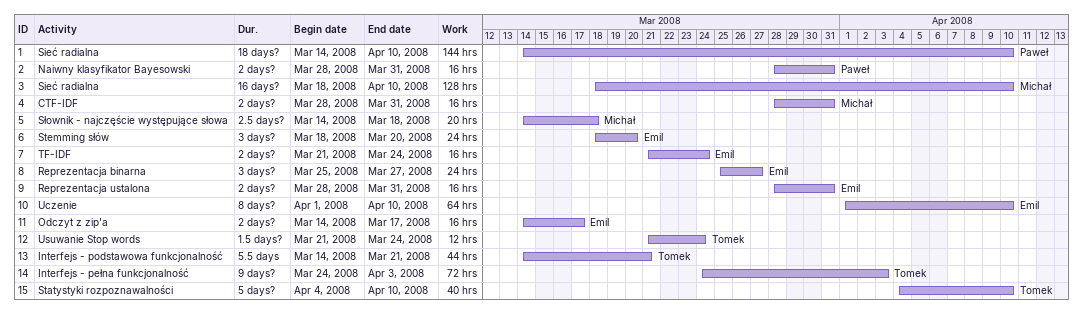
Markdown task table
| ID | Task | Duration | Start | Finish | Resources | Work (h) |
|---|---|---|---|---|---|---|
| 1 | Sieć radialna | 18d? | 2008-03-14 | 2008-04-10 | Paweł | 144 |
| 2 | Naiwny klasyfikator Bayesowski | 2d? | 2008-03-28 | 2008-03-31 | Paweł | 16 |
| 3 | Sieć radialna | 16d? | 2008-03-18 | 2008-04-10 | Michał | 128 |
| 4 | CTF-IDF | 2d? | 2008-03-28 | 2008-03-31 | Michał | 16 |
| 5 | Słownik - najczęście występujące słowa | 2.5d? | 2008-03-14 | 2008-03-18 | Michał | 20 |
| 6 | Stemming słów | 3d? | 2008-03-18 | 2008-03-20 | Emil | 24 |
| 7 | TF-IDF | 2d? | 2008-03-21 | 2008-03-24 | Emil | 16 |
| 8 | Reprezentacja binarna | 3d? | 2008-03-25 | 2008-03-27 | Emil | 24 |
| 9 | Reprezentacja ustalona | 2d? | 2008-03-28 | 2008-03-31 | Emil | 16 |
| 10 | Uczenie | 8d? | 2008-04-01 | 2008-04-10 | Emil | 64 |
| 11 | Odczyt z zip'a | 2d? | 2008-03-14 | 2008-03-17 | Emil | 16 |
| 12 | Usuwanie Stop words | 1.5d? | 2008-03-21 | 2008-03-24 | Tomek | 12 |
| 13 | Interfejs - podstawowa funkcjonalność | 5.5d | 2008-03-14 | 2008-03-21 | Tomek | 44 |
| 14 | Interfejs - pełna funkcjonalność | 9d? | 2008-03-24 | 2008-04-03 | Tomek | 72 |
| 15 | Statystyki rozpoznawalności | 5d? | 2008-04-04 | 2008-04-10 | Tomek | 40 |
